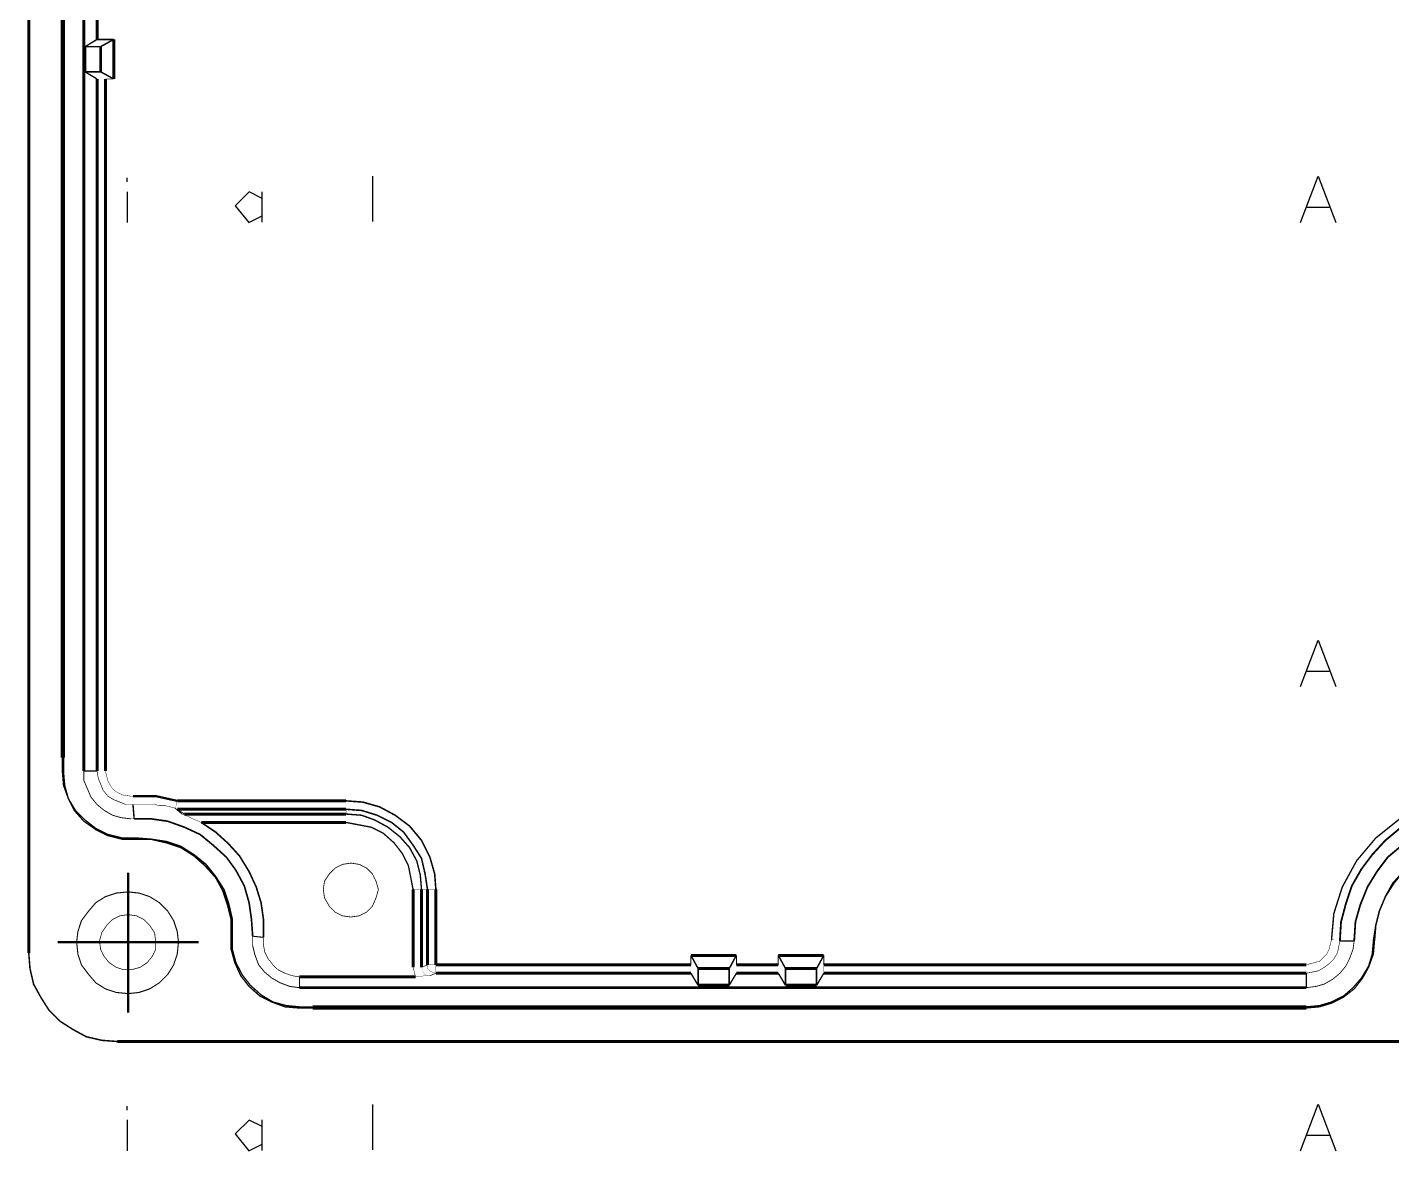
# Model space of a CAD drawing. Extents: x 5 to 426, y 3 to 277.
# Drawn here: x 51.64 to 91.86, y 167.14 to 200.26 of the extents above; entities that cross this region are included whole.
import ezdxf

# ---------------------------------------------------------------- set-up
doc = ezdxf.new("R2010")
doc.units = 0
doc.header["$MEASUREMENT"] = 0
for name, color, linetype in [('at_Entity', 7, 'Continuous'), ('at_Rect', 7, 'Continuous'), ('at_Solid', 7, 'Continuous'), ('at_Text', 7, 'Continuous')]:
    doc.layers.add(name, color=color, linetype=linetype)

msp = doc.modelspace()

# ---------------------------------------------------------------- linework, layer by layer
at = {"color": 28}
for p, q in [((89.169, 180.822), (89.691, 182.191)), ((89.691, 182.191), (90.212, 180.822)), ((89.36, 181.278), (90.013, 181.278))]:
    msp.add_line(p, q, dxfattribs=at)
at = {"layer": 'at_Entity', "color": 28}
for p, q in [((54.58, 195.703), (54.58, 195.824)), ((61.813, 195.869), (61.808, 194.534)), ((54.575, 195.414), (54.575, 194.507)), ((58.176, 195.409), (57.767, 195)), ((58.556, 195.217), (58.176, 195.409)), ((58.55, 195.414), (58.55, 194.514)), ((57.767, 195), (58.166, 194.507)), ((58.166, 194.507), (58.556, 194.702))]:
    msp.add_line(p, q, dxfattribs=at)
at = {"layer": 'at_Entity', "color": 0}
for points in [[(51.679, 172.97, 0.0883, 0.0883, 0), (51.679, 228.25, 0.0883, 0.0883, 0)], [(53.303, 178.336, 0.0883, 0.0883, 0), (53.303, 222.849, 0.0883, 0.0883, 0)], [(52.668, 178.724, 0.0883, 0.0883, 0), (52.668, 222.496, 0.0883, 0.0883, 0)], [(52.703, 178.724, 0.0883, 0.0883, 0), (52.703, 222.496, 0.0883, 0.0883, 0)], [(53.691, 199.904, 0.0883, 0.0883, 0), (53.691, 201.281, 0.0883, 0.0883, 0)], [(53.691, 199.904, 0.0494, 0.0494, 0), (54.185, 199.904, 0.0494, 0.0494, 0)], [(53.797, 199.692, 0.0442, 0.0442, 0), (54.185, 199.904, 0.0442, 0.0442, 0)], [(54.185, 199.904, 0.0883, 0.0883, 0), (54.185, 198.739, 0.0883, 0.0883, 0)], [(53.338, 198.951, 0.0741, 0.0741, 0), (53.338, 199.692, 0.0741, 0.0741, 0)], [(53.338, 199.692, 0.0459, 0.0459, 0), (53.797, 199.692, 0.0459, 0.0459, 0)], [(53.338, 199.692, 0.0412, 0.0412, 0), (53.691, 199.904, 0.0412, 0.0412, 0)], [(53.797, 198.951, 0.0741, 0.0741, 0), (53.797, 199.692, 0.0741, 0.0741, 0)], [(53.338, 198.951, 0.0459, 0.0459, 0), (53.797, 198.951, 0.0459, 0.0459, 0)], [(53.691, 198.739, 0.0412, 0.0412, 0), (53.338, 198.951, 0.0412, 0.0412, 0)], [(53.691, 178.336, 0.0883, 0.0883, 0), (53.691, 198.739, 0.0883, 0.0883, 0)], [(53.691, 198.739, 0.00353, 0.00353, 0), (53.727, 198.739, 0.00353, 0.00353, 0), (53.762, 198.739, 0.00353, 0.00353, 0), (53.797, 198.739, 0.00353, 0.00353, 0), (53.868, 198.739, 0.00353, 0.00353, 0), (53.938, 198.739, 0.00353, 0.00353, 0)], [(54.185, 198.739, 0.0442, 0.0442, 0), (53.797, 198.951, 0.0442, 0.0442, 0)], [(53.938, 198.739, 0.0883, 0.0883, 0), (53.938, 178.336, 0.0883, 0.0883, 0)], [(54.185, 198.739, 0.0247, 0.0247, 0), (53.938, 198.739, 0.0247, 0.0247, 0)], [(52.668, 178.724, 0.0388, 0.0388, 0), (52.668, 178.336, 0.0388, 0.0388, 0)], [(52.668, 178.724, 0.00353, 0.00353, 0), (52.703, 178.724, 0.00353, 0.00353, 0)], [(52.703, 178.724, 0.0388, 0.0388, 0), (52.703, 178.336, 0.0388, 0.0388, 0)], [(54.821, 176.323, 0.0388, 0.0388, 0), (54.433, 176.323, 0.0388, 0.0388, 0), (54.009, 176.429, 0.0388, 0.0388, 0), (53.656, 176.606, 0.0388, 0.0388, 0), (53.303, 176.853, 0.0388, 0.0388, 0), (53.021, 177.171, 0.0388, 0.0388, 0), (52.844, 177.524, 0.0388, 0.0388, 0), (52.703, 177.912, 0.0388, 0.0388, 0), (52.668, 178.336, 0.0388, 0.0388, 0)], [(52.703, 178.336, 0.00353, 0.00353, 0), (52.668, 178.336, 0.00353, 0.00353, 0)], [(54.821, 176.359, 0.0388, 0.0388, 0), (54.433, 176.359, 0.0388, 0.0388, 0), (54.009, 176.465, 0.0388, 0.0388, 0), (53.656, 176.641, 0.0388, 0.0388, 0), (53.338, 176.888, 0.0388, 0.0388, 0), (53.056, 177.171, 0.0388, 0.0388, 0), (52.844, 177.524, 0.0388, 0.0388, 0), (52.738, 177.912, 0.0388, 0.0388, 0), (52.703, 178.336, 0.0388, 0.0388, 0)], [(53.303, 178.336, 0.0388, 0.0388, 0), (53.691, 178.336, 0.0388, 0.0388, 0)], [(54.68, 176.924, 0.0257, 0.0257, 0), (54.397, 176.959, 0.0257, 0.0257, 0), (54.15, 177.03, 0.0257, 0.0257, 0), (53.903, 177.171, 0.0257, 0.0257, 0), (53.691, 177.347, 0.0257, 0.0257, 0), (53.515, 177.559, 0.0257, 0.0257, 0), (53.409, 177.806, 0.0257, 0.0257, 0), (53.303, 178.053, 0.0257, 0.0257, 0), (53.303, 178.336, 0.0257, 0.0257, 0)], [(53.691, 178.336, 0.019, 0.019, 0), (53.727, 178.124, 0.019, 0.019, 0), (53.797, 177.947, 0.019, 0.019, 0), (53.868, 177.771, 0.019, 0.019, 0), (54.009, 177.594, 0.019, 0.019, 0), (54.185, 177.488, 0.019, 0.019, 0), (54.362, 177.418, 0.019, 0.019, 0), (54.538, 177.347, 0.019, 0.019, 0), (54.75, 177.347, 0.019, 0.019, 0)], [(53.938, 178.336, 0.00353, 0.00353, 0), (53.903, 178.336, 0.00353, 0.00353, 0), (53.868, 178.336, 0.00353, 0.00353, 0), (53.797, 178.336, 0.00353, 0.00353, 0), (53.762, 178.336, 0.00353, 0.00353, 0), (53.727, 178.336, 0.00353, 0.00353, 0), (53.691, 178.336, 0.00353, 0.00353, 0)], [(53.938, 178.336, 0.0127, 0.0127, 0), (54.009, 178.053, 0.0127, 0.0127, 0), (54.08, 177.912, 0.0127, 0.0127, 0), (54.15, 177.806, 0.0127, 0.0127, 0), (54.291, 177.7, 0.0127, 0.0127, 0), (54.433, 177.63, 0.0127, 0.0127, 0), (54.68, 177.594, 0.0127, 0.0127, 0)], [(54.68, 177.594, 0.00706, 0.00706, 0), (54.75, 177.594, 0.00706, 0.00706, 0)], [(54.75, 177.594, 0.0651, 0.0651, 0), (55.421, 177.594, 0.0651, 0.0651, 0), (56.056, 177.453, 0.0651, 0.0651, 0)], [(54.75, 177.347, 0.00353, 0.00353, 0), (54.75, 177.382, 0.00353, 0.00353, 0), (54.75, 177.418, 0.00353, 0.00353, 0), (54.75, 177.453, 0.00353, 0.00353, 0), (54.75, 177.488, 0.00353, 0.00353, 0), (54.75, 177.559, 0.00353, 0.00353, 0), (54.75, 177.594, 0.00353, 0.00353, 0)], [(56.056, 177.453, 0.00706, 0.00706, 0), (56.021, 177.382, 0.00706, 0.00706, 0), (56.021, 177.312, 0.00706, 0.00706, 0), (55.986, 177.241, 0.00706, 0.00706, 0)], [(56.056, 177.453, 0.0883, 0.0883, 0), (61.034, 177.453, 0.0883, 0.0883, 0)], [(56.056, 177.206, 0.00353, 0.00353, 0), (56.056, 177.241, 0.00353, 0.00353, 0), (56.056, 177.277, 0.00353, 0.00353, 0), (56.056, 177.382, 0.00353, 0.00353, 0), (56.056, 177.453, 0.00353, 0.00353, 0)], [(61.034, 177.453, 0.046, 0.046, 0), (61.528, 177.418, 0.046, 0.046, 0), (62.022, 177.277, 0.046, 0.046, 0), (62.481, 177.03, 0.046, 0.046, 0), (62.905, 176.712, 0.046, 0.046, 0), (63.258, 176.288, 0.046, 0.046, 0), (63.505, 175.794, 0.046, 0.046, 0), (63.646, 175.3, 0.046, 0.046, 0), (63.681, 174.841, 0.046, 0.046, 0)], [(61.034, 177.206, 0.00353, 0.00353, 0), (61.034, 177.241, 0.00353, 0.00353, 0), (61.034, 177.277, 0.00353, 0.00353, 0), (61.034, 177.312, 0.00353, 0.00353, 0), (61.034, 177.382, 0.00353, 0.00353, 0), (61.034, 177.418, 0.00353, 0.00353, 0), (61.034, 177.453, 0.00353, 0.00353, 0)], [(90.086, 173.358, 0.0412, 0.0412, 0), (90.156, 174.135, 0.0412, 0.0412, 0), (90.403, 174.911, 0.0412, 0.0412, 0), (90.827, 175.688, 0.0412, 0.0412, 0), (91.392, 176.359, 0.0412, 0.0412, 0), (92.098, 176.924, 0.0412, 0.0412, 0), (92.451, 177.135, 0.0412, 0.0412, 0), (92.874, 177.312, 0.0412, 0.0412, 0), (93.651, 177.524, 0.0412, 0.0412, 0), (94.427, 177.594, 0.0412, 0.0412, 0), (95.239, 177.524, 0.0412, 0.0412, 0), (96.016, 177.312, 0.0412, 0.0412, 0), (96.793, 176.924, 0.0412, 0.0412, 0), (97.499, 176.359, 0.0412, 0.0412, 0), (98.063, 175.688, 0.0412, 0.0412, 0), (98.275, 175.3, 0.0412, 0.0412, 0), (98.487, 174.911, 0.0412, 0.0412, 0), (98.734, 174.135, 0.0412, 0.0412, 0), (98.805, 173.358, 0.0412, 0.0412, 0)], [(54.75, 177.347, 0.0425, 0.0425, 0), (54.786, 176.924, 0.0425, 0.0425, 0)], [(55.986, 177.241, 0.0141, 0.0141, 0), (55.845, 177.277, 0.0141, 0.0141, 0), (55.703, 177.312, 0.0141, 0.0141, 0), (55.527, 177.312, 0.0141, 0.0141, 0), (55.386, 177.347, 0.0141, 0.0141, 0), (55.209, 177.347, 0.0141, 0.0141, 0), (55.068, 177.347, 0.0141, 0.0141, 0), (54.927, 177.347, 0.0141, 0.0141, 0), (54.75, 177.347, 0.0141, 0.0141, 0)], [(56.198, 177.065, 0.0276, 0.0276, 0), (55.986, 177.241, 0.0276, 0.0276, 0)], [(56.056, 177.206, 0.00789, 0.00789, 0), (55.986, 177.241, 0.00789, 0.00789, 0)], [(61.034, 177.206, 0.0883, 0.0883, 0), (56.056, 177.206, 0.0883, 0.0883, 0)], [(56.268, 177.065, 0.0255, 0.0255, 0), (56.056, 177.206, 0.0255, 0.0255, 0)], [(56.268, 177.03, 0.00789, 0.00789, 0), (56.198, 177.065, 0.00789, 0.00789, 0)], [(56.198, 177.065, 0.00706, 0.00706, 0), (56.268, 177.065, 0.00706, 0.00706, 0)], [(56.268, 177.065, 0.0883, 0.0883, 0), (61.034, 177.065, 0.0883, 0.0883, 0)], [(56.268, 177.03, 0.0112, 0.0112, 0), (56.374, 176.994, 0.0112, 0.0112, 0), (56.515, 176.924, 0.0112, 0.0112, 0), (56.762, 176.818, 0.0112, 0.0112, 0)], [(56.268, 177.065, 0.00353, 0.00353, 0), (56.268, 177.03, 0.00353, 0.00353, 0)], [(63.434, 174.841, 0.0452, 0.0452, 0), (63.363, 175.3, 0.0452, 0.0452, 0), (63.258, 175.759, 0.0452, 0.0452, 0), (63.01, 176.147, 0.0452, 0.0452, 0), (62.728, 176.535, 0.0452, 0.0452, 0), (62.375, 176.818, 0.0452, 0.0452, 0), (61.952, 177.03, 0.0452, 0.0452, 0), (61.493, 177.171, 0.0452, 0.0452, 0), (61.034, 177.206, 0.0452, 0.0452, 0)], [(63.258, 174.841, 0.0413, 0.0413, 0), (63.222, 175.264, 0.0413, 0.0413, 0), (63.116, 175.688, 0.0413, 0.0413, 0), (62.905, 176.076, 0.0413, 0.0413, 0), (62.622, 176.394, 0.0413, 0.0413, 0), (62.269, 176.677, 0.0413, 0.0413, 0), (61.881, 176.888, 0.0413, 0.0413, 0), (61.493, 177.03, 0.0413, 0.0413, 0), (61.034, 177.065, 0.0413, 0.0413, 0)], [(61.034, 177.065, 0.0141, 0.0141, 0), (61.034, 177.206, 0.0141, 0.0141, 0)], [(61.034, 176.818, 0.00353, 0.00353, 0), (61.034, 176.853, 0.00353, 0.00353, 0), (61.034, 176.888, 0.00353, 0.00353, 0), (61.034, 176.959, 0.00353, 0.00353, 0), (61.034, 176.994, 0.00353, 0.00353, 0), (61.034, 177.03, 0.00353, 0.00353, 0), (61.034, 177.065, 0.00353, 0.00353, 0)], [(98.558, 173.323, 0.0529, 0.0529, 0), (98.522, 173.888, 0.0529, 0.0529, 0), (98.381, 174.417, 0.0529, 0.0529, 0), (98.205, 174.947, 0.0529, 0.0529, 0), (97.922, 175.441, 0.0529, 0.0529, 0), (97.605, 175.865, 0.0529, 0.0529, 0), (97.216, 176.288, 0.0529, 0.0529, 0), (96.793, 176.641, 0.0529, 0.0529, 0), (96.298, 176.924, 0.0529, 0.0529, 0), (95.804, 177.135, 0.0529, 0.0529, 0), (95.275, 177.277, 0.0529, 0.0529, 0), (94.71, 177.347, 0.0529, 0.0529, 0), (94.18, 177.347, 0.0529, 0.0529, 0), (93.616, 177.277, 0.0529, 0.0529, 0), (93.086, 177.135, 0.0529, 0.0529, 0), (92.592, 176.924, 0.0529, 0.0529, 0), (92.098, 176.641, 0.0529, 0.0529, 0), (91.674, 176.288, 0.0529, 0.0529, 0), (91.286, 175.865, 0.0529, 0.0529, 0), (90.968, 175.441, 0.0529, 0.0529, 0), (90.686, 174.947, 0.0529, 0.0529, 0), (90.509, 174.417, 0.0529, 0.0529, 0), (90.368, 173.888, 0.0529, 0.0529, 0), (90.333, 173.323, 0.0529, 0.0529, 0)], [(54.786, 176.924, 0.00353, 0.00353, 0), (54.75, 176.924, 0.00353, 0.00353, 0), (54.715, 176.924, 0.00353, 0.00353, 0), (54.68, 176.924, 0.00353, 0.00353, 0)], [(58.28, 173.464, 0.048, 0.048, 0), (58.245, 173.958, 0.048, 0.048, 0), (58.174, 174.453, 0.048, 0.048, 0), (58.033, 174.947, 0.048, 0.048, 0), (57.786, 175.406, 0.048, 0.048, 0), (57.504, 175.794, 0.048, 0.048, 0), (57.115, 176.147, 0.048, 0.048, 0), (56.727, 176.465, 0.048, 0.048, 0), (56.268, 176.677, 0.048, 0.048, 0), (55.774, 176.853, 0.048, 0.048, 0), (55.28, 176.924, 0.048, 0.048, 0), (54.786, 176.924, 0.048, 0.048, 0)], [(61.034, 176.818, 0.0883, 0.0883, 0), (56.762, 176.818, 0.0883, 0.0883, 0)], [(58.598, 173.429, 0.0475, 0.0475, 0), (58.598, 173.958, 0.0475, 0.0475, 0), (58.527, 174.453, 0.0475, 0.0475, 0), (58.386, 174.911, 0.0475, 0.0475, 0), (58.174, 175.37, 0.0475, 0.0475, 0), (57.892, 175.829, 0.0475, 0.0475, 0), (57.574, 176.182, 0.0475, 0.0475, 0), (57.186, 176.535, 0.0475, 0.0475, 0), (56.762, 176.818, 0.0475, 0.0475, 0)], [(63.01, 174.841, 0.0395, 0.0395, 0), (62.869, 175.547, 0.0395, 0.0395, 0), (62.693, 175.9, 0.0395, 0.0395, 0), (62.446, 176.218, 0.0395, 0.0395, 0), (62.128, 176.5, 0.0395, 0.0395, 0), (61.775, 176.677, 0.0395, 0.0395, 0), (61.034, 176.818, 0.0395, 0.0395, 0)], [(98.134, 173.323, 0.0514, 0.0514, 0), (98.099, 173.888, 0.0514, 0.0514, 0), (97.957, 174.382, 0.0514, 0.0514, 0), (97.746, 174.911, 0.0514, 0.0514, 0), (97.463, 175.37, 0.0514, 0.0514, 0), (97.11, 175.794, 0.0514, 0.0514, 0), (96.722, 176.147, 0.0514, 0.0514, 0), (96.263, 176.465, 0.0514, 0.0514, 0), (95.769, 176.712, 0.0514, 0.0514, 0), (95.239, 176.853, 0.0514, 0.0514, 0), (94.71, 176.924, 0.0514, 0.0514, 0), (94.18, 176.924, 0.0514, 0.0514, 0), (93.616, 176.853, 0.0514, 0.0514, 0), (93.121, 176.712, 0.0514, 0.0514, 0), (92.627, 176.465, 0.0514, 0.0514, 0), (92.168, 176.147, 0.0514, 0.0514, 0), (91.745, 175.794, 0.0514, 0.0514, 0), (91.427, 175.37, 0.0514, 0.0514, 0), (91.145, 174.911, 0.0514, 0.0514, 0), (90.933, 174.382, 0.0514, 0.0514, 0), (90.792, 173.888, 0.0514, 0.0514, 0), (90.756, 173.323, 0.0514, 0.0514, 0)], [(54.821, 176.359, 0.0447, 0.0447, 0), (55.28, 176.323, 0.0447, 0.0447, 0), (55.739, 176.253, 0.0447, 0.0447, 0), (56.162, 176.112, 0.0447, 0.0447, 0), (56.551, 175.865, 0.0447, 0.0447, 0), (56.904, 175.582, 0.0447, 0.0447, 0), (57.186, 175.229, 0.0447, 0.0447, 0), (57.433, 174.841, 0.0447, 0.0447, 0), (57.574, 174.417, 0.0447, 0.0447, 0), (57.68, 173.958, 0.0447, 0.0447, 0), (57.68, 173.5, 0.0447, 0.0447, 0)], [(57.645, 173.5, 0.0425, 0.0425, 0), (57.645, 173.958, 0.0425, 0.0425, 0), (57.539, 174.382, 0.0425, 0.0425, 0), (57.398, 174.806, 0.0425, 0.0425, 0), (57.186, 175.194, 0.0425, 0.0425, 0), (56.868, 175.547, 0.0425, 0.0425, 0), (56.551, 175.829, 0.0425, 0.0425, 0), (56.162, 176.076, 0.0425, 0.0425, 0), (55.739, 176.218, 0.0425, 0.0425, 0), (55.28, 176.323, 0.0425, 0.0425, 0), (54.821, 176.323, 0.0425, 0.0425, 0)], [(54.821, 176.323, 0.00353, 0.00353, 0), (54.821, 176.359, 0.00353, 0.00353, 0)], [(91.321, 173.323, 0.0437, 0.0437, 0), (91.392, 173.782, 0.0437, 0.0437, 0), (91.498, 174.206, 0.0437, 0.0437, 0), (91.674, 174.629, 0.0437, 0.0437, 0), (91.886, 175.017, 0.0437, 0.0437, 0), (92.204, 175.37, 0.0437, 0.0437, 0), (92.521, 175.688, 0.0437, 0.0437, 0), (92.91, 175.935, 0.0437, 0.0437, 0), (93.333, 176.147, 0.0437, 0.0437, 0)], [(93.333, 176.112, 0.0437, 0.0437, 0), (92.91, 175.935, 0.0437, 0.0437, 0), (92.557, 175.653, 0.0437, 0.0437, 0), (92.204, 175.37, 0.0437, 0.0437, 0), (91.921, 175.017, 0.0437, 0.0437, 0), (91.674, 174.629, 0.0437, 0.0437, 0), (91.498, 174.206, 0.0437, 0.0437, 0), (91.392, 173.782, 0.0437, 0.0437, 0), (91.356, 173.323, 0.0437, 0.0437, 0)], [(61.175, 174.029, 0.0237, 0.0237, 0), (61.422, 174.064, 0.0237, 0.0237, 0), (61.634, 174.17, 0.0237, 0.0237, 0), (61.81, 174.347, 0.0237, 0.0237, 0), (61.916, 174.594, 0.0237, 0.0237, 0), (61.987, 174.841, 0.0237, 0.0237, 0), (61.916, 175.088, 0.0237, 0.0237, 0), (61.81, 175.3, 0.0237, 0.0237, 0), (61.634, 175.476, 0.0237, 0.0237, 0), (61.422, 175.582, 0.0237, 0.0237, 0), (61.175, 175.618, 0.0237, 0.0237, 0), (60.928, 175.582, 0.0237, 0.0237, 0), (60.716, 175.476, 0.0237, 0.0237, 0), (60.539, 175.3, 0.0237, 0.0237, 0), (60.398, 175.088, 0.0237, 0.0237, 0), (60.363, 174.841, 0.0237, 0.0237, 0), (60.398, 174.594, 0.0237, 0.0237, 0), (60.539, 174.347, 0.0237, 0.0237, 0), (60.716, 174.17, 0.0237, 0.0237, 0), (60.928, 174.064, 0.0237, 0.0237, 0), (61.175, 174.029, 0.0237, 0.0237, 0)], [(54.609, 174.523, 0.0636, 0.0636, 0), (54.609, 175.335, 0.0636, 0.0636, 0)], [(54.609, 171.77, 0.032, 0.032, 0), (54.256, 171.805, 0.032, 0.032, 0), (53.938, 171.911, 0.032, 0.032, 0), (53.656, 172.088, 0.032, 0.032, 0), (53.444, 172.335, 0.032, 0.032, 0), (53.232, 172.617, 0.032, 0.032, 0), (53.127, 172.935, 0.032, 0.032, 0), (53.091, 173.288, 0.032, 0.032, 0), (53.127, 173.605, 0.032, 0.032, 0), (53.232, 173.923, 0.032, 0.032, 0), (53.444, 174.206, 0.032, 0.032, 0), (53.656, 174.453, 0.032, 0.032, 0), (53.938, 174.629, 0.032, 0.032, 0), (54.256, 174.735, 0.032, 0.032, 0), (54.609, 174.77, 0.032, 0.032, 0), (54.927, 174.735, 0.032, 0.032, 0), (55.245, 174.629, 0.032, 0.032, 0), (55.527, 174.453, 0.032, 0.032, 0), (55.774, 174.206, 0.032, 0.032, 0), (55.95, 173.923, 0.032, 0.032, 0), (56.056, 173.605, 0.032, 0.032, 0), (56.092, 173.288, 0.032, 0.032, 0), (56.056, 172.935, 0.032, 0.032, 0), (55.95, 172.617, 0.032, 0.032, 0), (55.774, 172.335, 0.032, 0.032, 0), (55.527, 172.088, 0.032, 0.032, 0), (55.245, 171.911, 0.032, 0.032, 0), (54.927, 171.805, 0.032, 0.032, 0), (54.609, 171.77, 0.032, 0.032, 0)], [(63.01, 172.546, 0.0883, 0.0883, 0), (63.01, 174.841, 0.0883, 0.0883, 0)], [(63.01, 174.841, 0.00353, 0.00353, 0), (63.081, 174.841, 0.00353, 0.00353, 0), (63.116, 174.841, 0.00353, 0.00353, 0), (63.152, 174.841, 0.00353, 0.00353, 0), (63.187, 174.841, 0.00353, 0.00353, 0), (63.222, 174.841, 0.00353, 0.00353, 0), (63.258, 174.841, 0.00353, 0.00353, 0)], [(63.258, 172.546, 0.0883, 0.0883, 0), (63.258, 174.841, 0.0883, 0.0883, 0)], [(63.434, 174.841, 0.0176, 0.0176, 0), (63.258, 174.841, 0.0176, 0.0176, 0)], [(63.434, 172.617, 0.0883, 0.0883, 0), (63.434, 174.841, 0.0883, 0.0883, 0)], [(63.434, 174.841, 0.00353, 0.00353, 0), (63.469, 174.841, 0.00353, 0.00353, 0), (63.505, 174.841, 0.00353, 0.00353, 0), (63.54, 174.841, 0.00353, 0.00353, 0), (63.575, 174.841, 0.00353, 0.00353, 0), (63.646, 174.841, 0.00353, 0.00353, 0), (63.681, 174.841, 0.00353, 0.00353, 0)], [(63.681, 174.841, 0.0883, 0.0883, 0), (63.681, 172.617, 0.0883, 0.0883, 0)], [(54.609, 173.288, 0.0636, 0.0636, 0), (54.609, 174.523, 0.0636, 0.0636, 0)], [(54.609, 174.1, 0.0223, 0.0223, 0), (54.856, 174.064, 0.0223, 0.0223, 0), (55.068, 173.958, 0.0223, 0.0223, 0), (55.245, 173.782, 0.0223, 0.0223, 0), (55.386, 173.57, 0.0223, 0.0223, 0), (55.421, 173.323, 0.0223, 0.0223, 0), (55.421, 173.076, 0.0223, 0.0223, 0), (55.315, 172.864, 0.0223, 0.0223, 0), (55.174, 172.688, 0.0223, 0.0223, 0), (54.962, 172.546, 0.0223, 0.0223, 0), (54.715, 172.476, 0.0223, 0.0223, 0), (54.468, 172.476, 0.0223, 0.0223, 0), (54.256, 172.546, 0.0223, 0.0223, 0), (54.044, 172.688, 0.0223, 0.0223, 0), (53.903, 172.864, 0.0223, 0.0223, 0), (53.797, 173.076, 0.0223, 0.0223, 0), (53.762, 173.323, 0.0223, 0.0223, 0), (53.833, 173.57, 0.0223, 0.0223, 0), (53.974, 173.782, 0.0223, 0.0223, 0), (54.15, 173.958, 0.0223, 0.0223, 0), (54.362, 174.064, 0.0223, 0.0223, 0), (54.609, 174.1, 0.0223, 0.0223, 0)], [(59.657, 171.346, 0.0395, 0.0395, 0), (59.233, 171.381, 0.0395, 0.0395, 0), (58.845, 171.523, 0.0395, 0.0395, 0), (58.492, 171.699, 0.0395, 0.0395, 0), (58.174, 171.982, 0.0395, 0.0395, 0), (57.927, 172.299, 0.0395, 0.0395, 0), (57.751, 172.688, 0.0395, 0.0395, 0), (57.645, 173.076, 0.0395, 0.0395, 0), (57.645, 173.5, 0.0395, 0.0395, 0)], [(57.68, 173.5, 0.00353, 0.00353, 0), (57.645, 173.5, 0.00353, 0.00353, 0)], [(59.657, 171.381, 0.039, 0.039, 0), (59.269, 171.417, 0.039, 0.039, 0), (58.88, 171.523, 0.039, 0.039, 0), (58.527, 171.734, 0.039, 0.039, 0), (58.21, 172.017, 0.039, 0.039, 0), (57.963, 172.335, 0.039, 0.039, 0), (57.786, 172.688, 0.039, 0.039, 0), (57.68, 173.076, 0.039, 0.039, 0), (57.68, 173.5, 0.039, 0.039, 0)], [(58.28, 173.464, 0.032, 0.032, 0), (58.598, 173.429, 0.032, 0.032, 0)], [(59.657, 171.946, 0.0276, 0.0276, 0), (59.375, 171.982, 0.0276, 0.0276, 0), (59.092, 172.088, 0.0276, 0.0276, 0), (58.845, 172.229, 0.0276, 0.0276, 0), (58.633, 172.405, 0.0276, 0.0276, 0), (58.457, 172.617, 0.0276, 0.0276, 0), (58.351, 172.899, 0.0276, 0.0276, 0), (58.28, 173.182, 0.0276, 0.0276, 0), (58.28, 173.464, 0.0276, 0.0276, 0)], [(58.598, 173.429, 0.02, 0.02, 0), (58.598, 173.217, 0.02, 0.02, 0), (58.633, 173.005, 0.02, 0.02, 0), (58.739, 172.793, 0.02, 0.02, 0), (58.88, 172.617, 0.02, 0.02, 0), (59.022, 172.476, 0.02, 0.02, 0), (59.233, 172.37, 0.02, 0.02, 0), (59.445, 172.299, 0.02, 0.02, 0), (59.657, 172.264, 0.02, 0.02, 0)], [(51.679, 172.97, 0.0442, 0.0442, 0), (51.714, 172.511, 0.0442, 0.0442, 0), (51.82, 172.052, 0.0442, 0.0442, 0), (52.032, 171.664, 0.0442, 0.0442, 0), (52.279, 171.276, 0.0442, 0.0442, 0), (52.597, 170.958, 0.0442, 0.0442, 0), (52.985, 170.711, 0.0442, 0.0442, 0), (53.374, 170.499, 0.0442, 0.0442, 0), (53.833, 170.393, 0.0442, 0.0442, 0), (54.291, 170.358, 0.0442, 0.0442, 0)], [(53.338, 173.288, 0.0636, 0.0636, 0), (52.526, 173.288, 0.0636, 0.0636, 0)], [(54.609, 173.288, 0.0636, 0.0636, 0), (53.338, 173.288, 0.0636, 0.0636, 0)], [(54.609, 173.288, 0.0636, 0.0636, 0), (55.845, 173.288, 0.0636, 0.0636, 0)], [(54.609, 173.288, 0.0636, 0.0636, 0), (54.609, 172.017, 0.0636, 0.0636, 0)], [(55.845, 173.288, 0.0636, 0.0636, 0), (56.692, 173.288, 0.0636, 0.0636, 0)], [(91.321, 173.323, 0.0369, 0.0369, 0), (91.286, 172.935, 0.0369, 0.0369, 0), (91.18, 172.582, 0.0369, 0.0369, 0), (90.968, 172.229, 0.0369, 0.0369, 0), (90.721, 171.946, 0.0369, 0.0369, 0), (90.439, 171.699, 0.0369, 0.0369, 0), (90.086, 171.523, 0.0369, 0.0369, 0), (89.733, 171.417, 0.0369, 0.0369, 0), (89.344, 171.381, 0.0369, 0.0369, 0)], [(91.356, 173.323, 0.0363, 0.0363, 0), (91.321, 172.935, 0.0363, 0.0363, 0), (91.18, 172.546, 0.0363, 0.0363, 0), (91.003, 172.229, 0.0363, 0.0363, 0), (90.756, 171.911, 0.0363, 0.0363, 0), (90.439, 171.664, 0.0363, 0.0363, 0), (90.086, 171.487, 0.0363, 0.0363, 0), (89.733, 171.381, 0.0363, 0.0363, 0), (89.344, 171.346, 0.0363, 0.0363, 0)], [(90.756, 173.323, 0.0237, 0.0237, 0), (90.721, 173.076, 0.0237, 0.0237, 0), (90.615, 172.793, 0.0237, 0.0237, 0), (90.509, 172.582, 0.0237, 0.0237, 0), (90.333, 172.37, 0.0237, 0.0237, 0), (90.121, 172.193, 0.0237, 0.0237, 0), (89.874, 172.052, 0.0237, 0.0237, 0), (89.627, 171.982, 0.0237, 0.0237, 0), (89.344, 171.946, 0.0237, 0.0237, 0)], [(89.344, 172.37, 0.0177, 0.0177, 0), (89.521, 172.405, 0.0177, 0.0177, 0), (89.697, 172.44, 0.0177, 0.0177, 0), (89.874, 172.546, 0.0177, 0.0177, 0), (90.015, 172.652, 0.0177, 0.0177, 0), (90.156, 172.793, 0.0177, 0.0177, 0), (90.262, 172.97, 0.0177, 0.0177, 0), (90.297, 173.147, 0.0177, 0.0177, 0), (90.333, 173.323, 0.0177, 0.0177, 0)], [(89.344, 172.617, 0.0146, 0.0146, 0), (89.591, 172.688, 0.0146, 0.0146, 0), (89.733, 172.723, 0.0146, 0.0146, 0), (89.838, 172.829, 0.0146, 0.0146, 0), (89.944, 172.935, 0.0146, 0.0146, 0), (90.015, 173.076, 0.0146, 0.0146, 0), (90.086, 173.358, 0.0146, 0.0146, 0)], [(90.086, 173.358, 0.00353, 0.00353, 0), (90.121, 173.358, 0.00353, 0.00353, 0), (90.156, 173.358, 0.00353, 0.00353, 0), (90.227, 173.323, 0.00353, 0.00353, 0), (90.262, 173.323, 0.00353, 0.00353, 0), (90.297, 173.323, 0.00353, 0.00353, 0), (90.333, 173.323, 0.00353, 0.00353, 0)], [(90.333, 173.323, 0.0424, 0.0424, 0), (90.756, 173.323, 0.0424, 0.0424, 0)], [(91.356, 173.323, 0.00353, 0.00353, 0), (91.321, 173.323, 0.00353, 0.00353, 0)], [(63.258, 172.546, 0.019, 0.019, 0), (63.434, 172.617, 0.019, 0.019, 0)], [(63.434, 172.617, 0.00789, 0.00789, 0), (63.434, 172.511, 0.00789, 0.00789, 0), (63.505, 172.44, 0.00789, 0.00789, 0), (63.575, 172.405, 0.00789, 0.00789, 0), (63.681, 172.37, 0.00789, 0.00789, 0)], [(63.681, 172.617, 0.00706, 0.00706, 0), (63.575, 172.617, 0.00706, 0.00706, 0), (63.505, 172.617, 0.00706, 0.00706, 0), (63.434, 172.617, 0.00706, 0.00706, 0)], [(63.681, 172.617, 0.0883, 0.0883, 0), (71.2, 172.617, 0.0883, 0.0883, 0)], [(63.681, 172.37, 0.00353, 0.00353, 0), (63.681, 172.405, 0.00353, 0.00353, 0), (63.681, 172.44, 0.00353, 0.00353, 0), (63.681, 172.511, 0.00353, 0.00353, 0), (63.681, 172.617, 0.00353, 0.00353, 0)], [(71.2, 172.899, 0.0883, 0.0883, 0), (72.541, 172.899, 0.0883, 0.0883, 0)], [(71.412, 172.511, 0.0442, 0.0442, 0), (71.2, 172.899, 0.0442, 0.0442, 0)], [(71.2, 172.617, 0.0282, 0.0282, 0), (71.2, 172.899, 0.0282, 0.0282, 0)], [(71.2, 172.617, 0.00353, 0.00353, 0), (71.2, 172.511, 0.00353, 0.00353, 0), (71.2, 172.44, 0.00353, 0.00353, 0), (71.2, 172.405, 0.00353, 0.00353, 0), (71.2, 172.37, 0.00353, 0.00353, 0)], [(72.541, 172.899, 0.0442, 0.0442, 0), (72.33, 172.511, 0.0442, 0.0442, 0)], [(72.541, 172.617, 0.0883, 0.0883, 0), (73.777, 172.617, 0.0883, 0.0883, 0)], [(72.541, 172.899, 0.0282, 0.0282, 0), (72.541, 172.617, 0.0282, 0.0282, 0)], [(72.541, 172.37, 0.00353, 0.00353, 0), (72.541, 172.405, 0.00353, 0.00353, 0), (72.541, 172.44, 0.00353, 0.00353, 0), (72.541, 172.476, 0.00353, 0.00353, 0), (72.541, 172.546, 0.00353, 0.00353, 0), (72.541, 172.617, 0.00353, 0.00353, 0)], [(73.777, 172.899, 0.0883, 0.0883, 0), (75.118, 172.899, 0.0883, 0.0883, 0)], [(73.989, 172.511, 0.0442, 0.0442, 0), (73.777, 172.899, 0.0442, 0.0442, 0)], [(73.777, 172.617, 0.0282, 0.0282, 0), (73.777, 172.899, 0.0282, 0.0282, 0)], [(73.777, 172.617, 0.00353, 0.00353, 0), (73.777, 172.511, 0.00353, 0.00353, 0), (73.777, 172.44, 0.00353, 0.00353, 0), (73.777, 172.405, 0.00353, 0.00353, 0), (73.777, 172.37, 0.00353, 0.00353, 0)], [(75.118, 172.899, 0.0442, 0.0442, 0), (74.907, 172.511, 0.0442, 0.0442, 0)], [(75.118, 172.617, 0.0883, 0.0883, 0), (89.344, 172.617, 0.0883, 0.0883, 0)], [(75.118, 172.899, 0.0282, 0.0282, 0), (75.118, 172.617, 0.0282, 0.0282, 0)], [(75.118, 172.37, 0.00353, 0.00353, 0), (75.118, 172.405, 0.00353, 0.00353, 0), (75.118, 172.44, 0.00353, 0.00353, 0), (75.118, 172.476, 0.00353, 0.00353, 0), (75.118, 172.546, 0.00353, 0.00353, 0), (75.118, 172.617, 0.00353, 0.00353, 0)], [(89.344, 172.617, 0.00353, 0.00353, 0), (89.344, 172.582, 0.00353, 0.00353, 0), (89.344, 172.511, 0.00353, 0.00353, 0), (89.344, 172.476, 0.00353, 0.00353, 0), (89.344, 172.44, 0.00353, 0.00353, 0), (89.344, 172.405, 0.00353, 0.00353, 0), (89.344, 172.37, 0.00353, 0.00353, 0)], [(63.081, 172.264, 0.0883, 0.0883, 0), (59.657, 172.264, 0.0883, 0.0883, 0)], [(59.657, 172.264, 0.0318, 0.0318, 0), (59.657, 171.946, 0.0318, 0.0318, 0)], [(63.081, 172.264, 0.0146, 0.0146, 0), (63.046, 172.405, 0.0146, 0.0146, 0), (63.01, 172.546, 0.0146, 0.0146, 0)], [(63.258, 172.546, 0.00353, 0.00353, 0), (63.222, 172.546, 0.00353, 0.00353, 0), (63.187, 172.546, 0.00353, 0.00353, 0), (63.152, 172.546, 0.00353, 0.00353, 0), (63.116, 172.546, 0.00353, 0.00353, 0), (63.081, 172.546, 0.00353, 0.00353, 0), (63.01, 172.546, 0.00353, 0.00353, 0)], [(63.505, 172.299, 0.0112, 0.0112, 0), (63.328, 172.299, 0.0112, 0.0112, 0), (63.222, 172.264, 0.0112, 0.0112, 0), (63.081, 172.264, 0.0112, 0.0112, 0)], [(63.505, 172.299, 0.00353, 0.00353, 0), (63.469, 172.299, 0.00353, 0.00353, 0), (63.434, 172.299, 0.00353, 0.00353, 0), (63.363, 172.335, 0.00353, 0.00353, 0), (63.328, 172.37, 0.00353, 0.00353, 0), (63.293, 172.44, 0.00353, 0.00353, 0), (63.258, 172.546, 0.00353, 0.00353, 0)], [(63.681, 172.37, 0.019, 0.019, 0), (63.505, 172.299, 0.019, 0.019, 0)], [(71.2, 172.37, 0.0883, 0.0883, 0), (63.681, 172.37, 0.0883, 0.0883, 0)], [(71.412, 172.017, 0.0412, 0.0412, 0), (71.2, 172.37, 0.0412, 0.0412, 0)], [(72.33, 172.511, 0.0883, 0.0883, 0), (71.412, 172.511, 0.0883, 0.0883, 0)], [(71.412, 172.017, 0.0494, 0.0494, 0), (71.412, 172.511, 0.0494, 0.0494, 0)], [(72.33, 172.017, 0.0494, 0.0494, 0), (72.33, 172.511, 0.0494, 0.0494, 0)], [(72.541, 172.37, 0.0412, 0.0412, 0), (72.33, 172.017, 0.0412, 0.0412, 0)], [(73.777, 172.37, 0.0883, 0.0883, 0), (72.541, 172.37, 0.0883, 0.0883, 0)], [(73.989, 172.017, 0.0412, 0.0412, 0), (73.777, 172.37, 0.0412, 0.0412, 0)], [(74.907, 172.511, 0.0883, 0.0883, 0), (73.989, 172.511, 0.0883, 0.0883, 0)], [(73.989, 172.017, 0.0494, 0.0494, 0), (73.989, 172.511, 0.0494, 0.0494, 0)], [(74.907, 172.017, 0.0494, 0.0494, 0), (74.907, 172.511, 0.0494, 0.0494, 0)], [(75.118, 172.37, 0.0412, 0.0412, 0), (74.907, 172.017, 0.0412, 0.0412, 0)], [(89.344, 172.37, 0.0883, 0.0883, 0), (75.118, 172.37, 0.0883, 0.0883, 0)], [(89.344, 171.946, 0.0424, 0.0424, 0), (89.344, 172.37, 0.0424, 0.0424, 0)], [(54.609, 172.017, 0.0636, 0.0636, 0), (54.609, 171.205, 0.0636, 0.0636, 0)], [(89.344, 171.946, 0.0883, 0.0883, 0), (59.657, 171.946, 0.0883, 0.0883, 0)], [(72.33, 172.017, 0.0883, 0.0883, 0), (71.412, 172.017, 0.0883, 0.0883, 0)], [(74.907, 172.017, 0.0883, 0.0883, 0), (73.989, 172.017, 0.0883, 0.0883, 0)], [(59.657, 171.381, 0.0388, 0.0388, 0), (60.045, 171.381, 0.0388, 0.0388, 0)], [(59.657, 171.346, 0.0388, 0.0388, 0), (60.045, 171.346, 0.0388, 0.0388, 0)], [(59.657, 171.346, 0.00353, 0.00353, 0), (59.657, 171.381, 0.00353, 0.00353, 0)], [(89.344, 171.381, 0.0883, 0.0883, 0), (60.045, 171.381, 0.0883, 0.0883, 0)], [(89.344, 171.346, 0.0883, 0.0883, 0), (60.045, 171.346, 0.0883, 0.0883, 0)], [(60.045, 171.381, 0.00353, 0.00353, 0), (60.045, 171.346, 0.00353, 0.00353, 0)], [(89.344, 171.346, 0.00353, 0.00353, 0), (89.344, 171.381, 0.00353, 0.00353, 0)], [(134.599, 170.358, 0.0883, 0.0883, 0), (54.291, 170.358, 0.0883, 0.0883, 0)]]:
    msp.add_lwpolyline(points, format="xyseb", dxfattribs=at)
at = {"layer": 'at_Rect', "color": 28}
for p, q in [((54.58, 168.335), (54.58, 168.456)), ((61.813, 168.501), (61.808, 167.166)), ((54.575, 168.046), (54.575, 167.138)), ((58.176, 168.041), (57.767, 167.632)), ((58.556, 167.849), (58.176, 168.041)), ((58.55, 168.046), (58.55, 167.146)), ((57.767, 167.632), (58.166, 167.138)), ((58.166, 167.138), (58.556, 167.333))]:
    msp.add_line(p, q, dxfattribs=at)
at = {"layer": 'at_Solid', "color": 28}
for p, q in [((89.169, 194.507), (89.691, 195.875)), ((89.691, 195.875), (90.212, 194.507)), ((89.36, 194.962), (90.013, 194.962))]:
    msp.add_line(p, q, dxfattribs=at)
at = {"layer": 'at_Text', "color": 28}
for p, q in [((89.169, 167.138), (89.691, 168.507)), ((89.691, 168.507), (90.212, 167.138)), ((89.36, 167.594), (90.013, 167.594))]:
    msp.add_line(p, q, dxfattribs=at)

doc.saveas('drawing.dxf')
